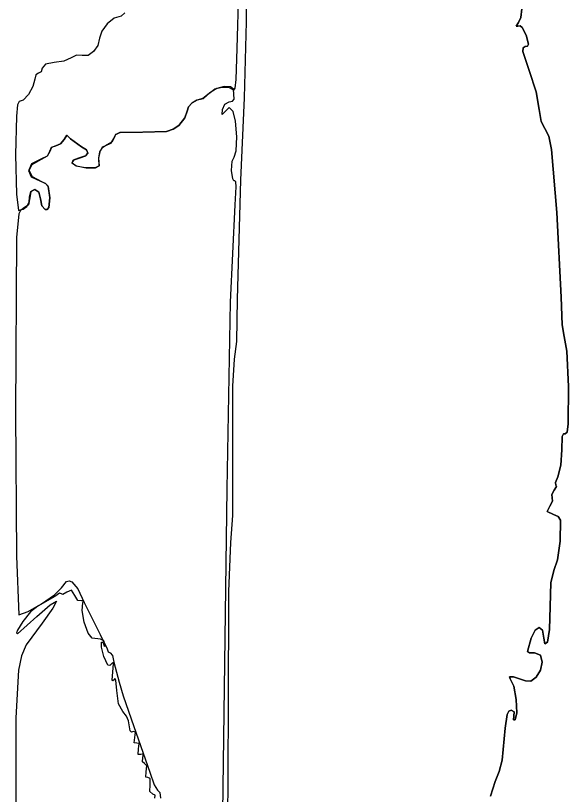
# Model space of a CAD drawing. Extents: x 0 to 397, y 0 to 706.
# Drawn here: x 0.4 to 51.5, y 171.3 to 243.5 of the extents above; entities that cross this region are included whole.
import ezdxf

# ---------------------------------------------------------------- set-up
doc = ezdxf.new("R2010")
doc.units = 0

msp = doc.modelspace()

# ---------------------------------------------------------------- linework, layer by layer
at = {"layer": 'Layer 1', "color": 7}
for points in [[(21.665949, 247.88003), (21.676885, 242.892389), (21.491633, 235.851579), (21.131755, 228.24681), (20.835069, 217.222497), (20.770334, 213.298371), (20.574366, 211.666597), (20.405209, 209.179512), (20.405385, 203.199925), (20.403313, 197.220029), (20.228996, 194.7329), (20.038099, 190.199218), (19.996163, 179.298863), (19.958107, 168.322307)], [(10.455546, 243.700824), (10.108148, 243.416264), (9.472398, 243.207557), (8.82289, 242.689321), (8.317447, 242.023381), (8.113894, 241.371563), (7.958484, 240.689654), (7.565942, 240.121053), (7.046796, 239.776422), (6.511576, 239.766423), (5.994977, 239.786487), (5.488167, 239.552287), (4.816654, 239.250088), (3.9049, 239.106375), (3.11697, 238.954592), (2.822224, 238.600139), (2.718595, 238.264338), (2.469446, 238.124594), (2.220297, 237.965491), (2.116668, 237.58308), (1.942908, 236.900543), (1.532512, 236.167205), (1.051802, 235.621722), (0.667103, 235.502748), (0.542683, 235.186708), (0.443001, 234.165587), (0.352778, 230.560681), (0.430566, 226.934961), (0.617362, 225.429878), (1.0464, 225.536384), (1.386373, 225.807262), (1.600074, 226.198129), (1.650295, 226.664601), (1.751851, 227.17044), (2.116668, 227.364865), (2.502828, 227.13481), (2.645835, 226.513964), (2.775437, 225.869527), (3.086807, 225.514544), (3.281469, 225.525817), (3.41908, 225.712409), (3.52778, 226.623326), (3.364488, 227.681792), (3.103173, 227.936536), (2.671235, 228.095468), (1.833272, 228.510517), (1.567437, 229.092022), (1.8692, 229.692246), (2.734029, 230.163453), (3.294682, 230.486686), (3.52778, 230.916281), (3.686442, 231.273292), (4.067883, 231.421812), (4.514809, 231.591763), (4.830236, 232.000368), (5.080929, 232.386483), (5.436662, 232.06669), (6.438198, 231.322681), (6.908915, 231.044665), (7.02919, 230.73976), (6.809872, 230.47064), (6.26181, 230.299978), (5.725014, 230.116622), (5.548845, 229.834311), (5.994735, 229.554255), (6.87679, 229.377949), (7.727492, 229.35821), (8.079322, 229.547855), (8.034828, 230.263493), (8.153052, 230.857323), (8.419444, 231.290485), (8.81945, 231.524118), (9.317749, 231.808413), (9.525006, 232.233201), (9.634174, 232.490388), (10.029258, 232.638102), (12.082646, 232.675232), (14.311718, 232.740099), (14.931169, 232.944363), (15.434037, 233.303177), (15.99469, 233.983509), (16.227788, 234.62045), (16.351674, 235.018808), (16.68415, 235.378967), (17.166448, 235.655054), (17.739795, 235.801198), (18.318703, 236.318723), (18.767564, 236.672935), (19.430174, 236.843657), (20.09338, 236.809063), (20.544027, 236.547324), (20.648201, 236.740403), (20.740304, 237.534485), (20.848474, 240.417651), (20.98006, 245.807746)], [(44.249253, 171.243309), (44.678981, 172.609839), (45.074203, 173.53189), (45.348906, 174.584514), (45.624073, 177.534972), (45.786616, 178.802636), (45.946931, 179.110022), (46.163471, 179.210668), (46.453013, 179.06034), (46.431935, 178.663157), (46.37355, 178.331942), (46.52789, 178.304734), (46.701237, 178.963266), (46.639897, 180.18579), (46.409225, 181.42214), (46.074571, 182.122145), (46.009709, 182.28466), (46.395466, 182.284555), (47.50826, 181.931292), (47.993154, 181.902116), (48.491012, 182.26965), (48.879464, 182.896542), (49.036142, 183.64544), (48.875319, 184.306987), (48.330586, 184.502338), (47.862152, 184.515032), (47.676095, 184.650725), (48.018025, 185.876761), (48.39058, 186.599873), (48.77491, 186.843064), (49.077483, 186.605573), (49.20477, 185.886639), (49.281146, 185.334541), (49.522623, 185.512694), (49.724147, 186.679904), (49.772742, 188.810463), (49.840785, 190.99041), (50.120229, 192.118109), (50.461056, 193.124232), (50.707957, 194.853197), (50.743014, 196.798239), (50.523162, 197.13771), (50.080365, 197.308179), (49.501015, 197.581318), (49.733937, 198.075119), (49.993934, 198.533113), (49.971356, 198.854053), (49.929023, 199.151136), (50.14069, 199.551142), (50.350108, 199.885487), (50.301557, 200.02457), (50.260723, 200.254184), (50.488176, 200.806326), (50.765857, 201.861794), (50.845893, 203.301172), (50.894885, 204.533029), (51.003403, 204.776804), (51.169038, 204.777195), (51.337974, 204.933311), (51.44103, 205.684276), (51.462196, 209.16152), (51.314338, 212.425378), (51.085782, 213.782912), (50.881524, 214.845038), (50.791565, 217.398887), (50.406332, 225.248197), (49.888101, 231.069034), (49.653459, 232.293835), (49.28732, 233.009313), (48.945919, 233.672977), (48.771206, 234.773203), (48.475445, 236.417413), (47.8434, 238.389178), (47.261889, 240.122376), (47.267385, 240.486068), (47.456402, 240.59404), (47.678283, 240.641081), (47.768831, 240.807647), (47.572466, 241.652021), (47.193362, 242.3589), (46.991689, 242.493496), (46.79706, 242.466233), (46.647967, 242.464689), (46.862677, 242.805253), (47.05546, 243.288156), (47.156833, 244.064516)], [(47.156833, 244.064516), (47.05546, 243.288156), (46.862677, 242.805253), (46.647967, 242.464689), (46.79706, 242.466233), (46.991689, 242.493496), (47.193362, 242.3589), (47.572466, 241.652021), (47.768831, 240.807647), (47.678283, 240.641081), (47.456402, 240.59404), (47.267385, 240.486068), (47.261889, 240.122376), (47.8434, 238.389178), (48.475445, 236.417413), (48.771206, 234.773203), (48.945919, 233.672977), (49.28732, 233.009313), (49.653459, 232.293835), (49.888101, 231.069034), (50.406332, 225.248197), (50.791565, 217.398887), (50.881524, 214.845038), (51.085782, 213.782912), (51.314338, 212.425378), (51.462196, 209.16152), (51.44103, 205.684276), (51.337974, 204.933311), (51.169038, 204.777195), (51.003403, 204.776804), (50.894885, 204.533029), (50.845893, 203.301172), (50.765857, 201.861794), (50.488176, 200.806326), (50.260723, 200.254184), (50.301557, 200.02457), (50.350108, 199.885487), (50.14069, 199.551142), (49.929023, 199.151136), (49.971356, 198.854053), (49.993934, 198.533113), (49.733937, 198.075119), (49.501015, 197.581318), (50.080365, 197.308179), (50.523162, 197.13771), (50.743014, 196.798239), (50.707957, 194.853197), (50.461056, 193.124232), (50.120229, 192.118109), (49.840785, 190.99041), (49.772742, 188.810463), (49.724147, 186.679904), (49.522623, 185.512694), (49.281146, 185.334541), (49.20477, 185.886639), (49.077483, 186.605573), (48.77491, 186.843064), (48.39058, 186.599873), (48.018025, 185.876761), (47.676095, 184.650725), (47.862152, 184.515032), (48.330586, 184.502338), (48.875319, 184.306987), (49.036142, 183.64544), (48.879464, 182.896542), (48.491012, 182.26965), (47.993154, 181.902116), (47.50826, 181.931292), (46.395466, 182.284555), (46.009709, 182.28466), (46.074571, 182.122145), (46.409225, 181.42214), (46.639897, 180.18579), (46.701237, 178.963266), (46.52789, 178.304734), (46.37355, 178.331942), (46.431935, 178.663157), (46.453013, 179.06034), (46.163471, 179.210668), (45.946931, 179.110022), (45.786616, 178.802636), (45.624073, 177.534972), (45.348906, 174.584514), (45.074203, 173.53189), (44.678981, 172.609839), (44.249253, 171.243309)], [(19.521941, 169.758511), (19.91961, 199.671792), (20.22269, 216.936836), (20.65621, 225.953753), (20.754106, 227.62182), (20.720504, 228.07014), (20.632927, 228.164613), (20.52232, 228.161019), (20.426464, 228.342766), (20.320013, 229.134752), (20.372885, 230.002762), (20.549318, 230.363831), (20.756515, 230.938418), (20.800893, 232.249076), (20.696113, 233.675358), (20.455832, 234.596814), (20.104245, 234.949504), (19.736518, 234.596814), (19.456545, 234.301627), (19.476873, 234.773203), (19.710016, 235.271502), (20.113285, 235.478759), (20.397161, 235.537006), (20.552053, 235.730687), (20.514041, 236.637988), (20.225391, 236.879321), (19.637828, 236.898073), (18.961762, 236.720637), (18.407603, 236.373404)], [(18.407603, 236.373404), (17.663947, 235.801198), (17.117185, 235.640023), (16.659324, 235.359785), (16.344734, 235.005066), (16.227788, 234.62045), (15.99469, 233.983509), (15.434037, 233.303177), (14.932349, 232.945091), (14.316128, 232.740628), (12.113691, 232.674174), (9.988159, 232.628533), (9.587233, 232.437884), (9.412823, 232.088915), (9.124427, 231.61778), (8.676222, 231.421812), (8.350834, 231.270492), (8.128402, 230.86213), (8.030655, 230.265119), (8.079322, 229.547855), (7.723281, 229.378037), (6.798385, 229.371466), (5.964368, 229.537878), (5.580375, 229.806089), (5.689763, 230.089116), (6.335893, 230.299978), (6.841771, 230.473815), (7.031703, 230.745316), (6.899307, 231.049824), (6.438198, 231.322681), (5.436662, 232.06669), (5.080929, 232.386483), (4.830236, 232.000368), (4.514809, 231.591763), (4.067883, 231.421812), (3.686442, 231.268398), (3.52778, 230.899348), (3.276249, 230.467327), (2.671235, 230.162042), (1.833272, 229.746993), (1.567437, 229.165488), (1.8692, 228.565264), (2.734029, 228.094057), (3.122074, 227.91677), (3.36559, 227.643604), (3.52778, 226.60604), (3.418816, 225.709057), (3.281172, 225.525199), (3.086807, 225.514544), (2.775437, 225.869527), (2.645835, 226.513964), (2.502828, 227.13481), (2.116668, 227.364865), (1.748103, 227.161268), (1.667934, 226.592281), (1.549489, 225.960456), (1.050573, 225.598506), (0.824297, 225.474626), (0.653113, 225.127111), (0.445294, 222.929608), (0.352778, 206.703716), (0.442384, 193.459416), (0.661106, 188.030118), (1.508473, 188.331705), (2.752947, 189.0429), (3.937162, 189.873355), (4.603753, 190.532725), (5.069359, 191.102186), (5.309341, 191.164364), (5.557885, 191.075739), (6.091985, 190.438765), (6.694315, 189.176646), (8.170338, 186.2119), (8.81945, 184.888983), (8.900501, 184.615888), (9.095322, 184.502338), (9.310473, 184.255746), (9.440692, 183.663079), (9.927173, 181.810995), (10.292298, 180.548049), (11.274079, 177.7163), (12.75363, 173.468148), (13.150241, 172.291677), (13.478589, 171.80233), (13.676145, 171.589958), (13.758342, 171.079135)], [(13.223883, 171.088307), (13.259734, 171.34341), (13.032325, 171.449552), (12.776561, 171.687589), (12.784322, 172.320914), (12.809281, 172.896956), (12.593469, 172.971084), (12.386344, 173.015578), (12.435072, 173.511187), (12.470526, 174.048379), (12.276322, 174.271776), (12.085689, 174.432555), (12.129213, 174.819287), (12.18138, 175.161967), (11.934833, 175.117032), (11.678187, 175.114651), (11.729516, 175.628207), (11.779434, 176.131445), (11.553127, 176.157374), (11.326952, 176.183304), (11.376738, 176.686541), (11.423437, 177.166143), (11.256088, 177.249928), (11.067164, 177.182806), (10.941939, 177.294246), (10.795007, 178.240528), (10.621308, 178.668228), (10.25314, 179.077671), (9.881047, 179.799895), (9.713742, 181.01795), (9.618845, 181.987648), (9.530783, 182.136146), (9.423406, 182.032892), (9.337394, 181.924854), (9.293848, 182.021868), (9.344736, 182.738448), (9.394258, 183.516323), (9.333574, 183.611673), (9.218089, 183.498332), (9.0544, 183.337867), (8.890976, 183.388309), (8.511475, 184.172843), (8.28067, 185.036885), (8.288519, 185.500347), (8.429983, 185.505021), (8.519589, 185.266808), (8.567655, 185.088699), (8.607783, 185.296088), (8.503229, 185.62038), (8.202089, 185.781158), (7.422096, 185.869353), (7.051668, 186.336508), (6.705781, 187.344141), (6.503826, 188.434854), (6.565199, 189.151246), (6.636283, 189.372835), (6.430085, 189.31423), (6.092123, 189.361061), (5.816604, 189.807414), (5.531427, 190.30752), (5.085648, 190.122092), (4.732826, 189.909984), (4.586114, 189.982039), (4.40483, 190.024063), (3.968752, 189.740386), (2.419704, 188.828807), (1.739003, 188.294608), (1.008195, 187.428587), (0.51386, 186.622032), (0.444924, 186.363331), (0.542573, 186.266228), (2.32516, 187.866782), (3.535673, 188.949722), (4.133147, 189.306116), (3.808812, 188.640027), (2.802116, 187.26459), (1.339537, 185.256291), (0.898733, 184.232091), (0.610615, 182.909722), (0.369518, 178.51607), (0.370417, 170.366524)]]:
    msp.add_lwpolyline(points, dxfattribs=at)

doc.saveas('drawing.dxf')
